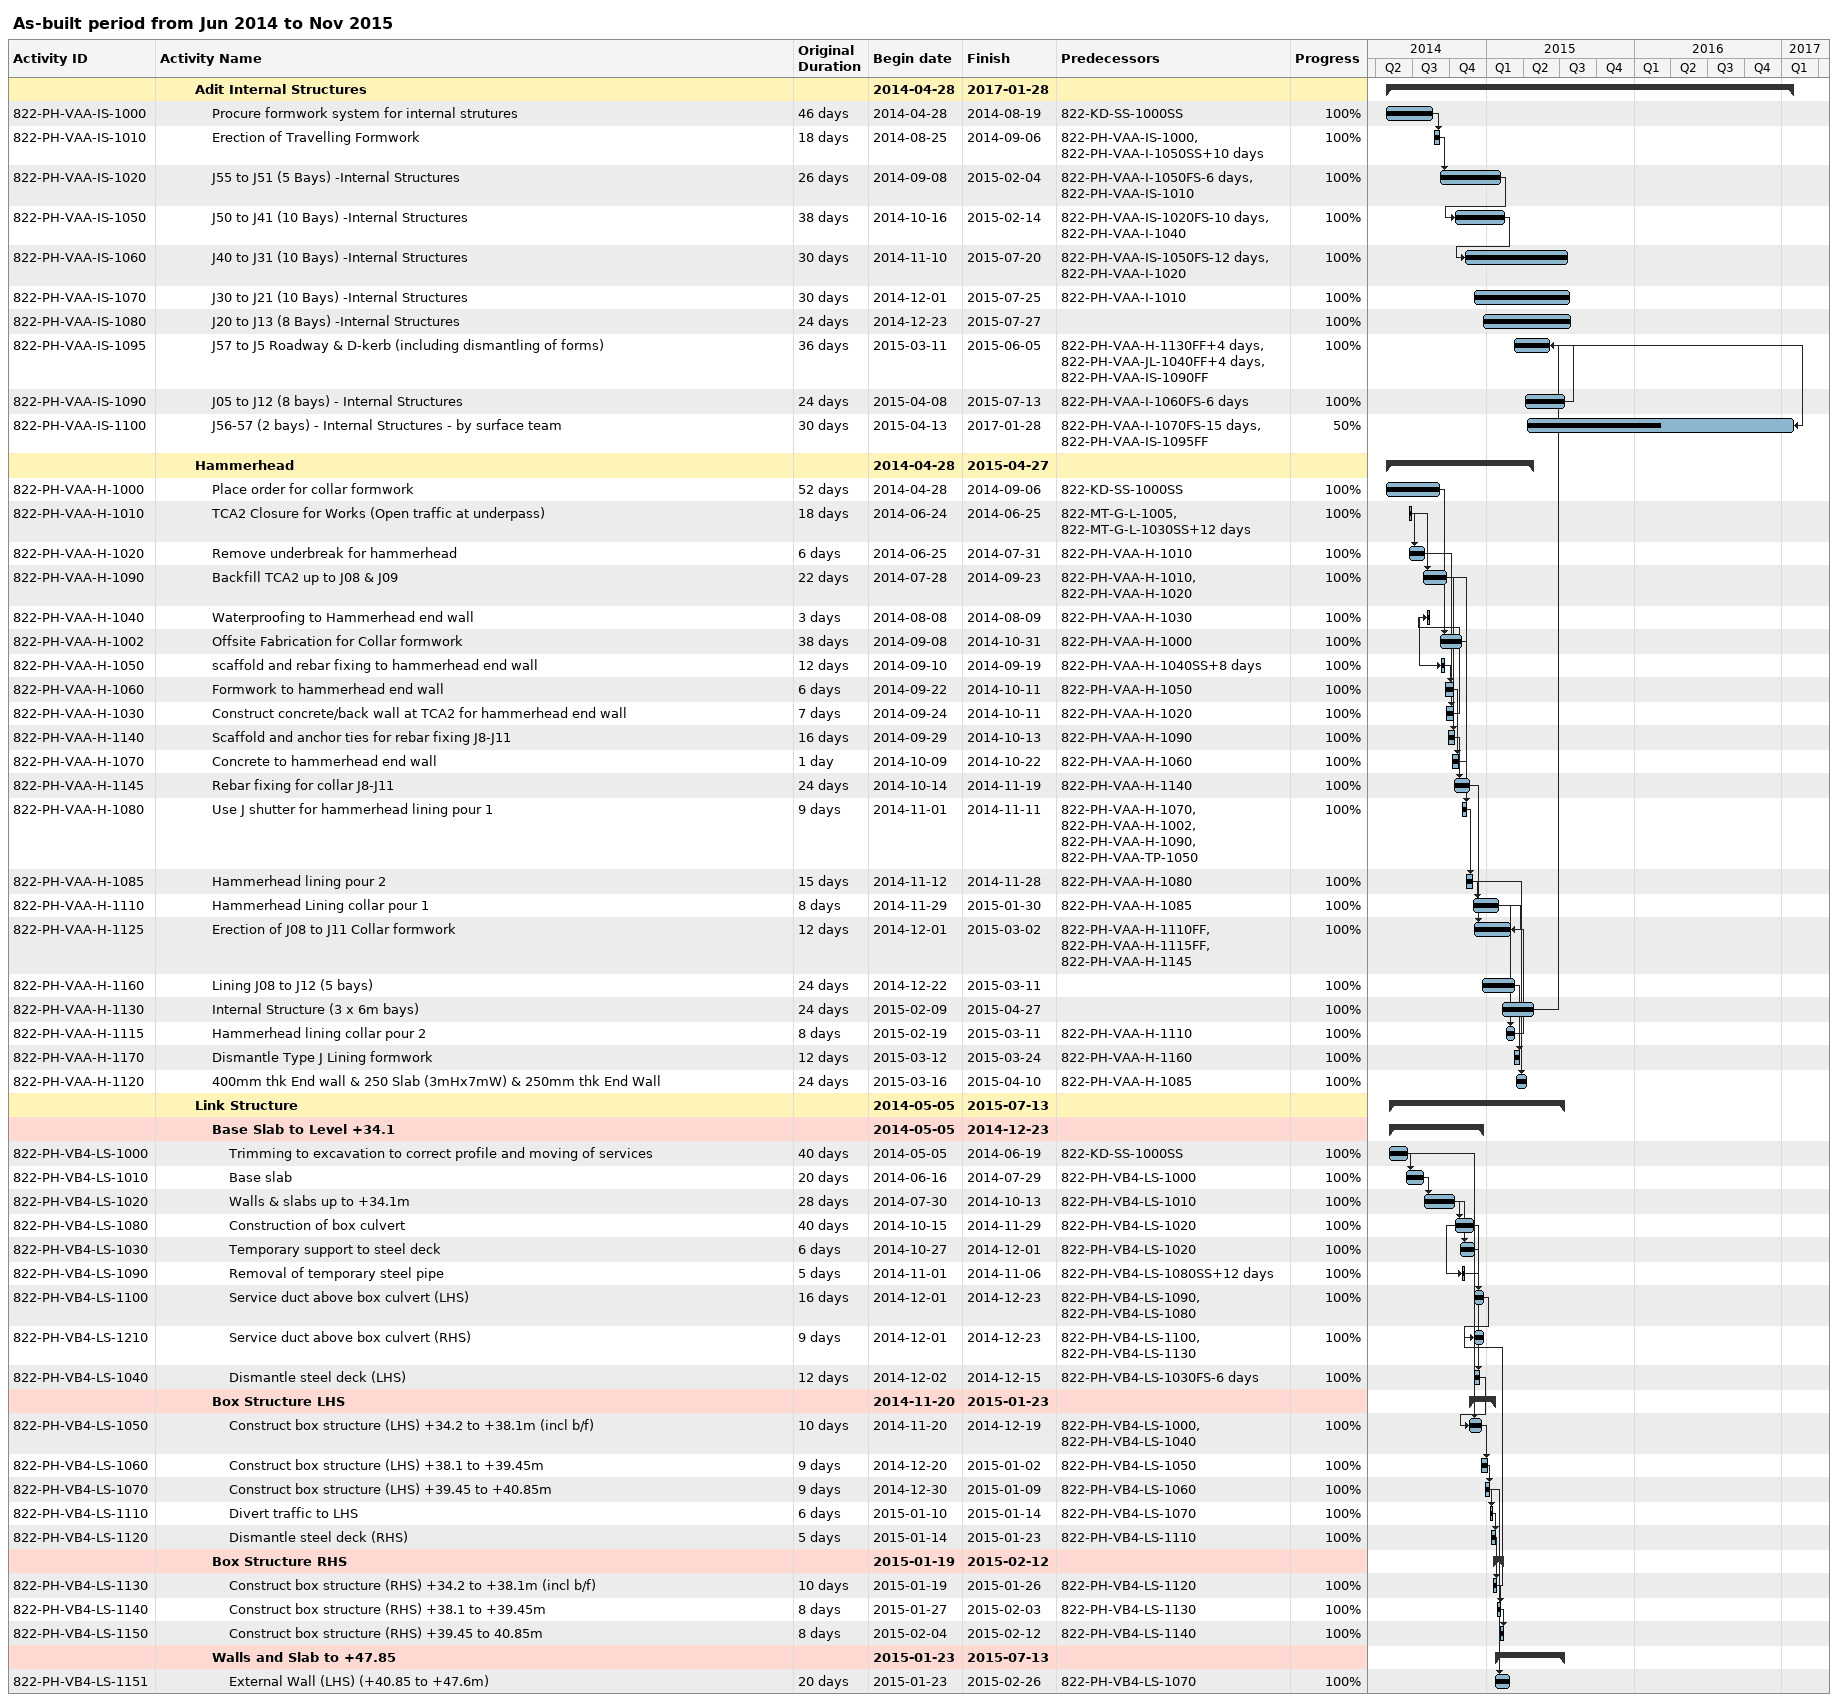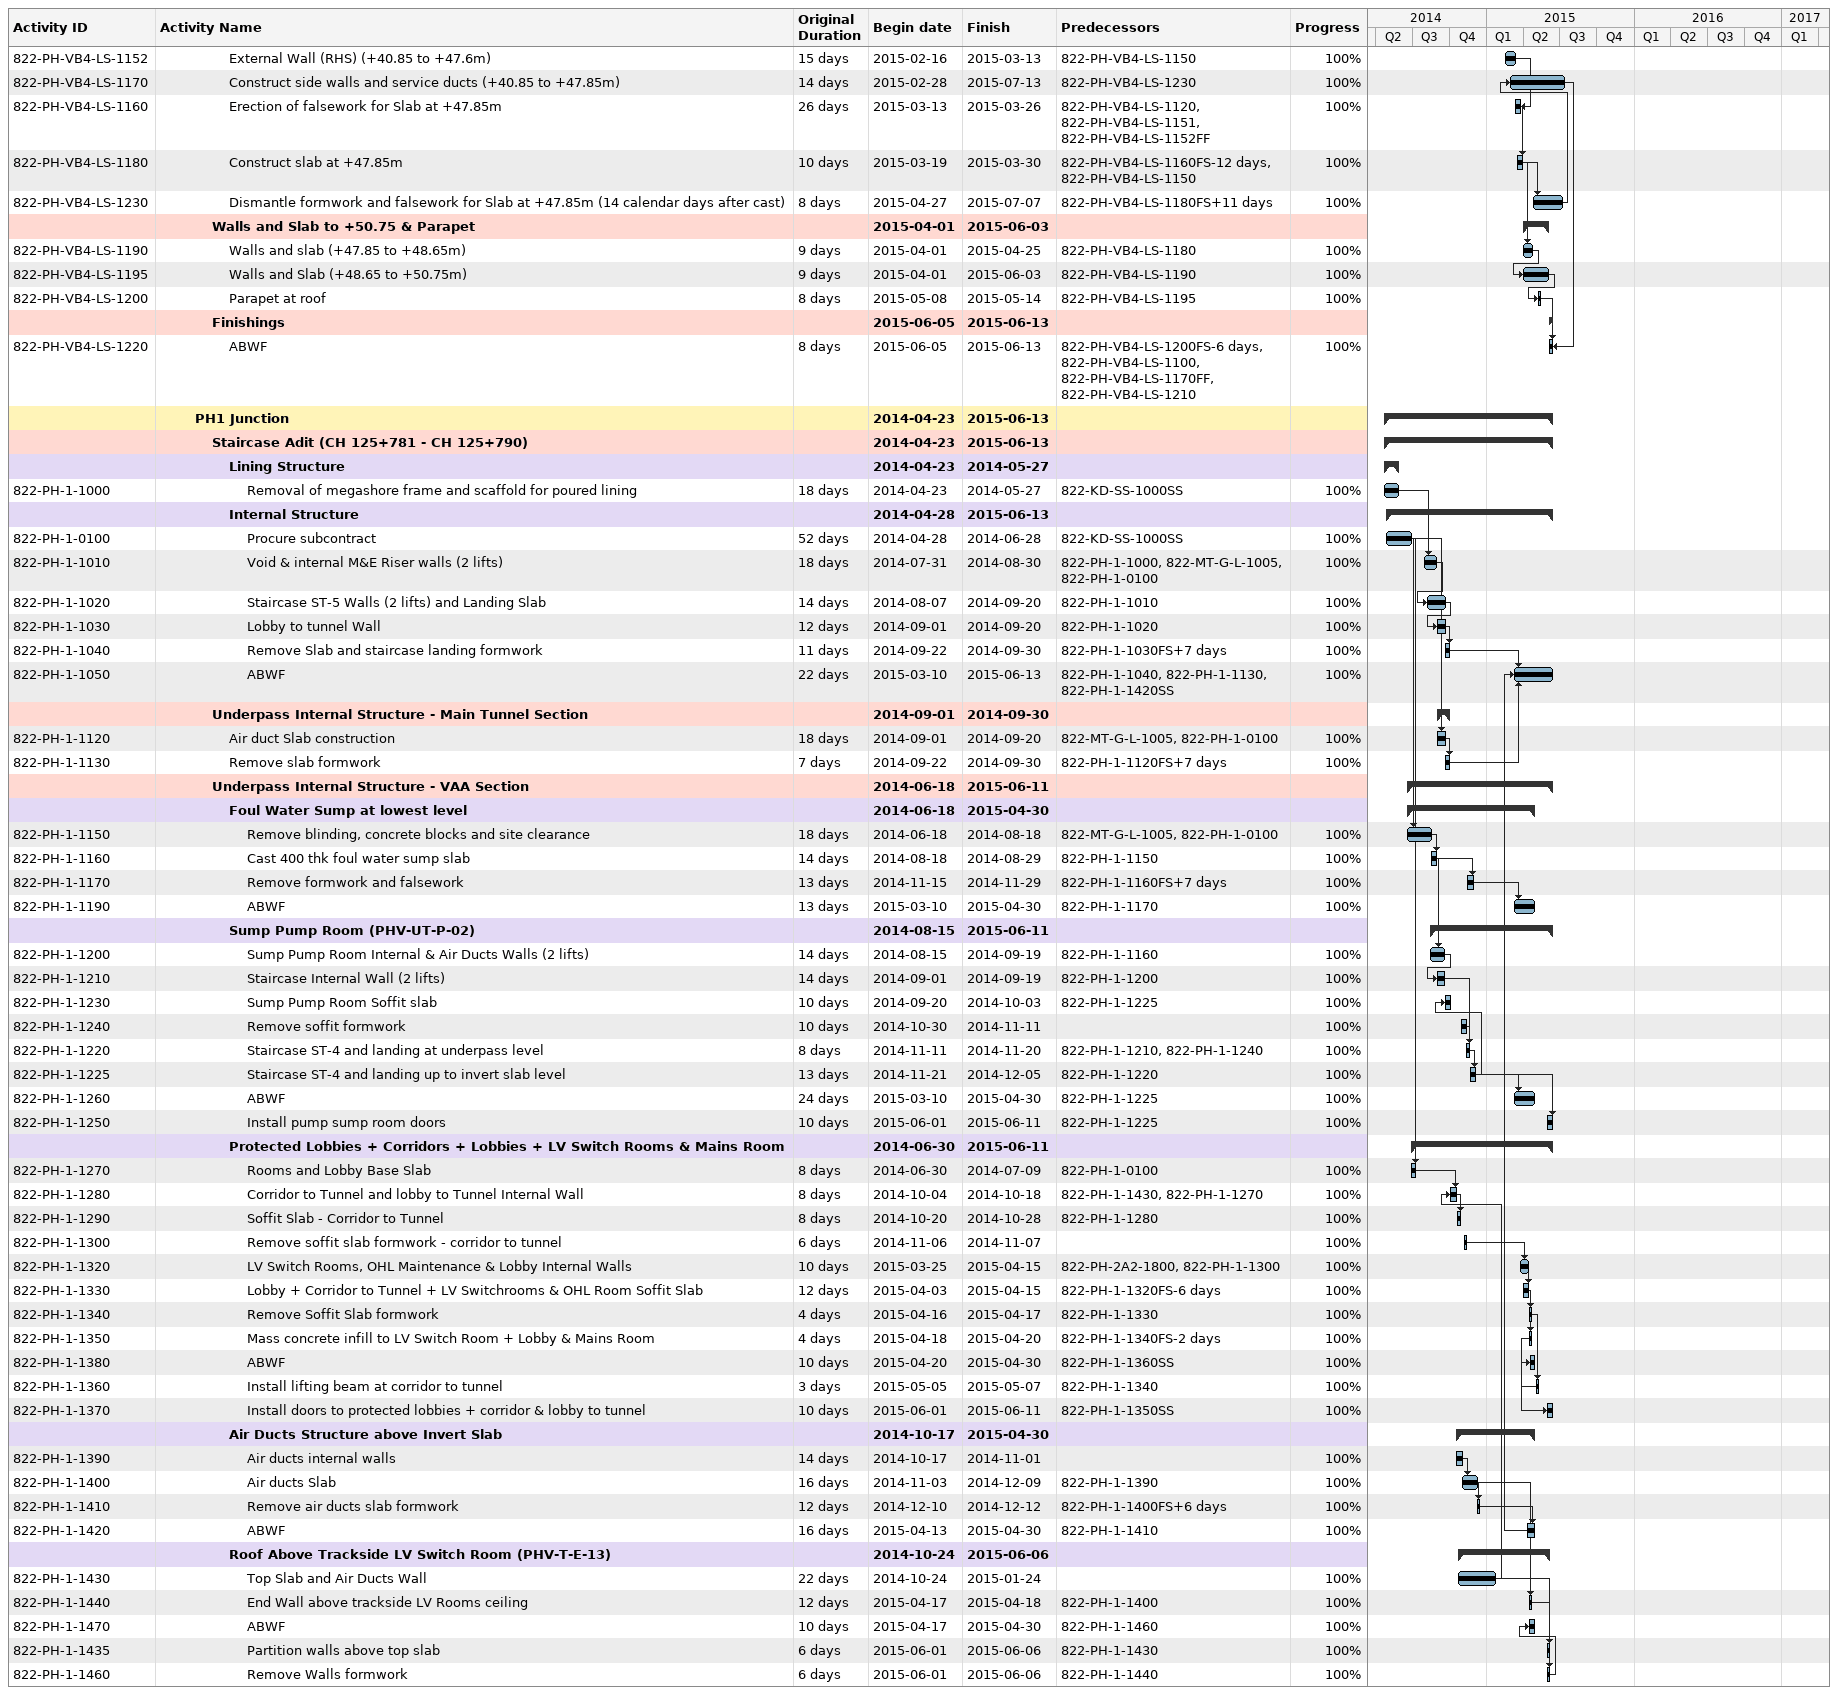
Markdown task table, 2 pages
As-built period from Jun 2014 to Nov 2015

| ID | Level | Task | Original duration | Start | Finish | Predecessors | % complete |
|---|---|---|---|---|---|---|---|
|  | 3 | **Adit Internal Structures** |  | 2014-04-28 | 2017-01-28 |  |  |
| 822-PH-VAA-IS-1000 | 4 | Procure formwork system for internal strutures | 46d | 2014-04-28 | 2014-08-19 | 822-KD-SS-1000SS | 100 |
| 822-PH-VAA-IS-1010 | 4 | Erection of Travelling Formwork | 18d | 2014-08-25 | 2014-09-06 | 822-PH-VAA-IS-1000, 822-PH-VAA-I-1050SS+10d | 100 |
| 822-PH-VAA-IS-1020 | 4 | J55 to J51 (5 Bays) -Internal Structures | 26d | 2014-09-08 | 2015-02-04 | 822-PH-VAA-I-1050FS-6d, 822-PH-VAA-IS-1010 | 100 |
| 822-PH-VAA-IS-1050 | 4 | J50 to J41 (10 Bays) -Internal Structures | 38d | 2014-10-16 | 2015-02-14 | 822-PH-VAA-IS-1020FS-10d, 822-PH-VAA-I-1040 | 100 |
| 822-PH-VAA-IS-1060 | 4 | J40 to J31 (10 Bays) -Internal Structures | 30d | 2014-11-10 | 2015-07-20 | 822-PH-VAA-IS-1050FS-12d, 822-PH-VAA-I-1020 | 100 |
| 822-PH-VAA-IS-1070 | 4 | J30 to J21 (10 Bays) -Internal Structures | 30d | 2014-12-01 | 2015-07-25 | 822-PH-VAA-I-1010 | 100 |
| 822-PH-VAA-IS-1080 | 4 | J20 to J13 (8 Bays) -Internal Structures | 24d | 2014-12-23 | 2015-07-27 |  | 100 |
| 822-PH-VAA-IS-1095 | 4 | J57 to J5 Roadway & D-kerb (including dismantling of forms) | 36d | 2015-03-11 | 2015-06-05 | 822-PH-VAA-H-1130FF+4d, 822-PH-VAA-JL-1040FF+4d, 822-PH-VAA-IS-1090FF | 100 |
| 822-PH-VAA-IS-1090 | 4 | J05 to J12 (8 bays) - Internal Structures | 24d | 2015-04-08 | 2015-07-13 | 822-PH-VAA-I-1060FS-6d | 100 |
| 822-PH-VAA-IS-1100 | 4 | J56-57 (2 bays) - Internal Structures - by surface team | 30d | 2015-04-13 | 2017-01-28 | 822-PH-VAA-I-1070FS-15d, 822-PH-VAA-IS-1095FF | 50 |
|  | 3 | **Hammerhead** |  | 2014-04-28 | 2015-04-27 |  |  |
| 822-PH-VAA-H-1000 | 4 | Place order for collar formwork | 52d | 2014-04-28 | 2014-09-06 | 822-KD-SS-1000SS | 100 |
| 822-PH-VAA-H-1010 | 4 | TCA2 Closure for Works (Open traffic at underpass) | 18d | 2014-06-24 | 2014-06-25 | 822-MT-G-L-1005, 822-MT-G-L-1030SS+12d | 100 |
| 822-PH-VAA-H-1020 | 4 | Remove underbreak for hammerhead | 6d | 2014-06-25 | 2014-07-31 | 822-PH-VAA-H-1010 | 100 |
| 822-PH-VAA-H-1090 | 4 | Backfill TCA2 up to J08 & J09 | 22d | 2014-07-28 | 2014-09-23 | 822-PH-VAA-H-1010, 822-PH-VAA-H-1020 | 100 |
| 822-PH-VAA-H-1040 | 4 | Waterproofing to Hammerhead end wall | 3d | 2014-08-08 | 2014-08-09 | 822-PH-VAA-H-1030 | 100 |
| 822-PH-VAA-H-1002 | 4 | Offsite Fabrication for Collar formwork | 38d | 2014-09-08 | 2014-10-31 | 822-PH-VAA-H-1000 | 100 |
| 822-PH-VAA-H-1050 | 4 | scaffold and rebar fixing to hammerhead end wall | 12d | 2014-09-10 | 2014-09-19 | 822-PH-VAA-H-1040SS+8d | 100 |
| 822-PH-VAA-H-1060 | 4 | Formwork to hammerhead end wall | 6d | 2014-09-22 | 2014-10-11 | 822-PH-VAA-H-1050 | 100 |
| 822-PH-VAA-H-1030 | 4 | Construct concrete/back wall at TCA2 for hammerhead end wall | 7d | 2014-09-24 | 2014-10-11 | 822-PH-VAA-H-1020 | 100 |
| 822-PH-VAA-H-1140 | 4 | Scaffold and anchor ties for rebar fixing J8-J11 | 16d | 2014-09-29 | 2014-10-13 | 822-PH-VAA-H-1090 | 100 |
| 822-PH-VAA-H-1070 | 4 | Concrete to hammerhead end wall | 1d | 2014-10-09 | 2014-10-22 | 822-PH-VAA-H-1060 | 100 |
| 822-PH-VAA-H-1145 | 4 | Rebar fixing for collar J8-J11 | 24d | 2014-10-14 | 2014-11-19 | 822-PH-VAA-H-1140 | 100 |
| 822-PH-VAA-H-1080 | 4 | Use J shutter for hammerhead lining pour 1 | 9d | 2014-11-01 | 2014-11-11 | 822-PH-VAA-H-1070, 822-PH-VAA-H-1002, 822-PH-VAA-H-1090, 822-PH-VAA-TP-1050 | 100 |
| 822-PH-VAA-H-1085 | 4 | Hammerhead lining pour 2 | 15d | 2014-11-12 | 2014-11-28 | 822-PH-VAA-H-1080 | 100 |
| 822-PH-VAA-H-1110 | 4 | Hammerhead Lining collar pour 1 | 8d | 2014-11-29 | 2015-01-30 | 822-PH-VAA-H-1085 | 100 |
| 822-PH-VAA-H-1125 | 4 | Erection of J08 to J11 Collar formwork | 12d | 2014-12-01 | 2015-03-02 | 822-PH-VAA-H-1110FF, 822-PH-VAA-H-1115FF, 822-PH-VAA-H-1145 | 100 |
| 822-PH-VAA-H-1160 | 4 | Lining J08 to J12 (5 bays) | 24d | 2014-12-22 | 2015-03-11 |  | 100 |
| 822-PH-VAA-H-1130 | 4 | Internal Structure (3 x 6m bays) | 24d | 2015-02-09 | 2015-04-27 |  | 100 |
| 822-PH-VAA-H-1115 | 4 | Hammerhead lining collar pour 2 | 8d | 2015-02-19 | 2015-03-11 | 822-PH-VAA-H-1110 | 100 |
| 822-PH-VAA-H-1170 | 4 | Dismantle Type J Lining formwork | 12d | 2015-03-12 | 2015-03-24 | 822-PH-VAA-H-1160 | 100 |
| 822-PH-VAA-H-1120 | 4 | 400mm thk End wall & 250 Slab (3mHx7mW) & 250mm thk End Wall | 24d | 2015-03-16 | 2015-04-10 | 822-PH-VAA-H-1085 | 100 |
|  | 3 | **Link Structure** |  | 2014-05-05 | 2015-07-13 |  |  |
|  | 4 | **Base Slab to Level +34.1** |  | 2014-05-05 | 2014-12-23 |  |  |
| 822-PH-VB4-LS-1000 | 5 | Trimming to excavation to correct profile and moving of services | 40d | 2014-05-05 | 2014-06-19 | 822-KD-SS-1000SS | 100 |
| 822-PH-VB4-LS-1010 | 5 | Base slab | 20d | 2014-06-16 | 2014-07-29 | 822-PH-VB4-LS-1000 | 100 |
| 822-PH-VB4-LS-1020 | 5 | Walls & slabs up to +34.1m | 28d | 2014-07-30 | 2014-10-13 | 822-PH-VB4-LS-1010 | 100 |
| 822-PH-VB4-LS-1080 | 5 | Construction of box culvert | 40d | 2014-10-15 | 2014-11-29 | 822-PH-VB4-LS-1020 | 100 |
| 822-PH-VB4-LS-1030 | 5 | Temporary support to steel deck | 6d | 2014-10-27 | 2014-12-01 | 822-PH-VB4-LS-1020 | 100 |
| 822-PH-VB4-LS-1090 | 5 | Removal of temporary steel pipe | 5d | 2014-11-01 | 2014-11-06 | 822-PH-VB4-LS-1080SS+12d | 100 |
| 822-PH-VB4-LS-1100 | 5 | Service duct above box culvert (LHS) | 16d | 2014-12-01 | 2014-12-23 | 822-PH-VB4-LS-1090, 822-PH-VB4-LS-1080 | 100 |
| 822-PH-VB4-LS-1210 | 5 | Service duct above box culvert (RHS) | 9d | 2014-12-01 | 2014-12-23 | 822-PH-VB4-LS-1100, 822-PH-VB4-LS-1130 | 100 |
| 822-PH-VB4-LS-1040 | 5 | Dismantle steel deck (LHS) | 12d | 2014-12-02 | 2014-12-15 | 822-PH-VB4-LS-1030FS-6d | 100 |
|  | 4 | **Box Structure LHS** |  | 2014-11-20 | 2015-01-23 |  |  |
| 822-PH-VB4-LS-1050 | 5 | Construct box structure (LHS) +34.2 to +38.1m (incl b/f) | 10d | 2014-11-20 | 2014-12-19 | 822-PH-VB4-LS-1000, 822-PH-VB4-LS-1040 | 100 |
| 822-PH-VB4-LS-1060 | 5 | Construct box structure (LHS) +38.1 to +39.45m | 9d | 2014-12-20 | 2015-01-02 | 822-PH-VB4-LS-1050 | 100 |
| 822-PH-VB4-LS-1070 | 5 | Construct box structure (LHS) +39.45 to +40.85m | 9d | 2014-12-30 | 2015-01-09 | 822-PH-VB4-LS-1060 | 100 |
| 822-PH-VB4-LS-1110 | 5 | Divert traffic to LHS | 6d | 2015-01-10 | 2015-01-14 | 822-PH-VB4-LS-1070 | 100 |
| 822-PH-VB4-LS-1120 | 5 | Dismantle steel deck (RHS) | 5d | 2015-01-14 | 2015-01-23 | 822-PH-VB4-LS-1110 | 100 |
|  | 4 | **Box Structure RHS** |  | 2015-01-19 | 2015-02-12 |  |  |
| 822-PH-VB4-LS-1130 | 5 | Construct box structure (RHS) +34.2 to +38.1m (incl b/f) | 10d | 2015-01-19 | 2015-01-26 | 822-PH-VB4-LS-1120 | 100 |
| 822-PH-VB4-LS-1140 | 5 | Construct box structure (RHS) +38.1 to +39.45m | 8d | 2015-01-27 | 2015-02-03 | 822-PH-VB4-LS-1130 | 100 |
| 822-PH-VB4-LS-1150 | 5 | Construct box structure (RHS) +39.45 to 40.85m | 8d | 2015-02-04 | 2015-02-12 | 822-PH-VB4-LS-1140 | 100 |
|  | 4 | **Walls and Slab to +47.85** |  | 2015-01-23 | 2015-07-13 |  |  |
| 822-PH-VB4-LS-1151 | 5 | External Wall (LHS) (+40.85 to +47.6m) | 20d | 2015-01-23 | 2015-02-26 | 822-PH-VB4-LS-1070 | 100 |
| 822-PH-VB4-LS-1152 | 5 | External Wall (RHS) (+40.85 to +47.6m) | 15d | 2015-02-16 | 2015-03-13 | 822-PH-VB4-LS-1150 | 100 |
| 822-PH-VB4-LS-1170 | 5 | Construct side walls and service ducts (+40.85 to +47.85m) | 14d | 2015-02-28 | 2015-07-13 | 822-PH-VB4-LS-1230 | 100 |
| 822-PH-VB4-LS-1160 | 5 | Erection of falsework for Slab at +47.85m | 26d | 2015-03-13 | 2015-03-26 | 822-PH-VB4-LS-1120, 822-PH-VB4-LS-1151, 822-PH-VB4-LS-1152FF | 100 |
| 822-PH-VB4-LS-1180 | 5 | Construct slab at +47.85m | 10d | 2015-03-19 | 2015-03-30 | 822-PH-VB4-LS-1160FS-12d, 822-PH-VB4-LS-1150 | 100 |
| 822-PH-VB4-LS-1230 | 5 | Dismantle formwork and falsework for Slab at +47.85m (14 calendar days after cast) | 8d | 2015-04-27 | 2015-07-07 | 822-PH-VB4-LS-1180FS+11d | 100 |
|  | 4 | **Walls and Slab to +50.75 & Parapet** |  | 2015-04-01 | 2015-06-03 |  |  |
| 822-PH-VB4-LS-1190 | 5 | Walls and slab (+47.85 to +48.65m) | 9d | 2015-04-01 | 2015-04-25 | 822-PH-VB4-LS-1180 | 100 |
| 822-PH-VB4-LS-1195 | 5 | Walls and Slab (+48.65 to +50.75m) | 9d | 2015-04-01 | 2015-06-03 | 822-PH-VB4-LS-1190 | 100 |
| 822-PH-VB4-LS-1200 | 5 | Parapet at roof | 8d | 2015-05-08 | 2015-05-14 | 822-PH-VB4-LS-1195 | 100 |
|  | 4 | **Finishings** |  | 2015-06-05 | 2015-06-13 |  |  |
| 822-PH-VB4-LS-1220 | 5 | ABWF | 8d | 2015-06-05 | 2015-06-13 | 822-PH-VB4-LS-1200FS-6d, 822-PH-VB4-LS-1100, 822-PH-VB4-LS-1170FF, 822-PH-VB4-LS-1210 | 100 |
|  | 3 | **PH1 Junction** |  | 2014-04-23 | 2015-06-13 |  |  |
|  | 4 | **Staircase Adit (CH 125+781 - CH 125+790)** |  | 2014-04-23 | 2015-06-13 |  |  |
|  | 5 | **Lining Structure** |  | 2014-04-23 | 2014-05-27 |  |  |
| 822-PH-1-1000 | 6 | Removal of megashore frame and scaffold for poured lining | 18d | 2014-04-23 | 2014-05-27 | 822-KD-SS-1000SS | 100 |
|  | 5 | **Internal Structure** |  | 2014-04-28 | 2015-06-13 |  |  |
| 822-PH-1-0100 | 6 | Procure subcontract | 52d | 2014-04-28 | 2014-06-28 | 822-KD-SS-1000SS | 100 |
| 822-PH-1-1010 | 6 | Void & internal M&E Riser walls (2 lifts) | 18d | 2014-07-31 | 2014-08-30 | 822-PH-1-1000, 822-MT-G-L-1005, 822-PH-1-0100 | 100 |
| 822-PH-1-1020 | 6 | Staircase ST-5 Walls (2 lifts) and Landing Slab | 14d | 2014-08-07 | 2014-09-20 | 822-PH-1-1010 | 100 |
| 822-PH-1-1030 | 6 | Lobby to tunnel Wall | 12d | 2014-09-01 | 2014-09-20 | 822-PH-1-1020 | 100 |
| 822-PH-1-1040 | 6 | Remove Slab and staircase landing formwork | 11d | 2014-09-22 | 2014-09-30 | 822-PH-1-1030FS+7d | 100 |
| 822-PH-1-1050 | 6 | ABWF | 22d | 2015-03-10 | 2015-06-13 | 822-PH-1-1040, 822-PH-1-1130, 822-PH-1-1420SS | 100 |
|  | 4 | **Underpass Internal Structure - Main Tunnel Section** |  | 2014-09-01 | 2014-09-30 |  |  |
| 822-PH-1-1120 | 5 | Air duct Slab construction | 18d | 2014-09-01 | 2014-09-20 | 822-MT-G-L-1005, 822-PH-1-0100 | 100 |
| 822-PH-1-1130 | 5 | Remove slab formwork | 7d | 2014-09-22 | 2014-09-30 | 822-PH-1-1120FS+7d | 100 |
|  | 4 | **Underpass Internal Structure - VAA Section** |  | 2014-06-18 | 2015-06-11 |  |  |
|  | 5 | **Foul Water Sump at lowest level** |  | 2014-06-18 | 2015-04-30 |  |  |
| 822-PH-1-1150 | 6 | Remove blinding, concrete blocks and site clearance | 18d | 2014-06-18 | 2014-08-18 | 822-MT-G-L-1005, 822-PH-1-0100 | 100 |
| 822-PH-1-1160 | 6 | Cast 400 thk foul water sump slab | 14d | 2014-08-18 | 2014-08-29 | 822-PH-1-1150 | 100 |
| 822-PH-1-1170 | 6 | Remove formwork and falsework | 13d | 2014-11-15 | 2014-11-29 | 822-PH-1-1160FS+7d | 100 |
| 822-PH-1-1190 | 6 | ABWF | 13d | 2015-03-10 | 2015-04-30 | 822-PH-1-1170 | 100 |
|  | 5 | **Sump Pump Room (PHV-UT-P-02)** |  | 2014-08-15 | 2015-06-11 |  |  |
| 822-PH-1-1200 | 6 | Sump Pump Room Internal & Air Ducts Walls (2 lifts) | 14d | 2014-08-15 | 2014-09-19 | 822-PH-1-1160 | 100 |
| 822-PH-1-1210 | 6 | Staircase Internal Wall (2 lifts) | 14d | 2014-09-01 | 2014-09-19 | 822-PH-1-1200 | 100 |
| 822-PH-1-1230 | 6 | Sump Pump Room Soffit slab | 10d | 2014-09-20 | 2014-10-03 | 822-PH-1-1225 | 100 |
| 822-PH-1-1240 | 6 | Remove soffit formwork | 10d | 2014-10-30 | 2014-11-11 |  | 100 |
| 822-PH-1-1220 | 6 | Staircase ST-4 and landing at underpass level | 8d | 2014-11-11 | 2014-11-20 | 822-PH-1-1210, 822-PH-1-1240 | 100 |
| 822-PH-1-1225 | 6 | Staircase ST-4 and landing up to invert slab level | 13d | 2014-11-21 | 2014-12-05 | 822-PH-1-1220 | 100 |
| 822-PH-1-1260 | 6 | ABWF | 24d | 2015-03-10 | 2015-04-30 | 822-PH-1-1225 | 100 |
| 822-PH-1-1250 | 6 | Install pump sump room doors | 10d | 2015-06-01 | 2015-06-11 | 822-PH-1-1225 | 100 |
|  | 5 | **Protected Lobbies + Corridors + Lobbies + LV Switch Rooms & Mains Room** |  | 2014-06-30 | 2015-06-11 |  |  |
| 822-PH-1-1270 | 6 | Rooms and Lobby Base Slab | 8d | 2014-06-30 | 2014-07-09 | 822-PH-1-0100 | 100 |
| 822-PH-1-1280 | 6 | Corridor to Tunnel and lobby to Tunnel Internal Wall | 8d | 2014-10-04 | 2014-10-18 | 822-PH-1-1430, 822-PH-1-1270 | 100 |
| 822-PH-1-1290 | 6 | Soffit Slab - Corridor to Tunnel | 8d | 2014-10-20 | 2014-10-28 | 822-PH-1-1280 | 100 |
| 822-PH-1-1300 | 6 | Remove soffit slab formwork - corridor to tunnel | 6d | 2014-11-06 | 2014-11-07 |  | 100 |
| 822-PH-1-1320 | 6 | LV Switch Rooms, OHL Maintenance & Lobby Internal Walls | 10d | 2015-03-25 | 2015-04-15 | 822-PH-2A2-1800, 822-PH-1-1300 | 100 |
| 822-PH-1-1330 | 6 | Lobby + Corridor to Tunnel + LV Switchrooms & OHL Room Soffit Slab | 12d | 2015-04-03 | 2015-04-15 | 822-PH-1-1320FS-6d | 100 |
| 822-PH-1-1340 | 6 | Remove Soffit Slab formwork | 4d | 2015-04-16 | 2015-04-17 | 822-PH-1-1330 | 100 |
| 822-PH-1-1350 | 6 | Mass concrete infill to LV Switch Room + Lobby & Mains Room | 4d | 2015-04-18 | 2015-04-20 | 822-PH-1-1340FS-2d | 100 |
| 822-PH-1-1380 | 6 | ABWF | 10d | 2015-04-20 | 2015-04-30 | 822-PH-1-1360SS | 100 |
| 822-PH-1-1360 | 6 | Install lifting beam at corridor to tunnel | 3d | 2015-05-05 | 2015-05-07 | 822-PH-1-1340 | 100 |
| 822-PH-1-1370 | 6 | Install doors to protected lobbies + corridor & lobby to tunnel | 10d | 2015-06-01 | 2015-06-11 | 822-PH-1-1350SS | 100 |
|  | 5 | **Air Ducts Structure above Invert Slab** |  | 2014-10-17 | 2015-04-30 |  |  |
| 822-PH-1-1390 | 6 | Air ducts internal walls | 14d | 2014-10-17 | 2014-11-01 |  | 100 |
| 822-PH-1-1400 | 6 | Air ducts Slab | 16d | 2014-11-03 | 2014-12-09 | 822-PH-1-1390 | 100 |
| 822-PH-1-1410 | 6 | Remove air ducts slab formwork | 12d | 2014-12-10 | 2014-12-12 | 822-PH-1-1400FS+6d | 100 |
| 822-PH-1-1420 | 6 | ABWF | 16d | 2015-04-13 | 2015-04-30 | 822-PH-1-1410 | 100 |
|  | 5 | **Roof Above Trackside LV Switch Room (PHV-T-E-13)** |  | 2014-10-24 | 2015-06-06 |  |  |
| 822-PH-1-1430 | 6 | Top Slab and Air Ducts Wall | 22d | 2014-10-24 | 2015-01-24 |  | 100 |
| 822-PH-1-1440 | 6 | End Wall above trackside LV Rooms ceiling | 12d | 2015-04-17 | 2015-04-18 | 822-PH-1-1400 | 100 |
| 822-PH-1-1470 | 6 | ABWF | 10d | 2015-04-17 | 2015-04-30 | 822-PH-1-1460 | 100 |
| 822-PH-1-1435 | 6 | Partition walls above top slab | 6d | 2015-06-01 | 2015-06-06 | 822-PH-1-1430 | 100 |
| 822-PH-1-1460 | 6 | Remove Walls formwork | 6d | 2015-06-01 | 2015-06-06 | 822-PH-1-1440 | 100 |
